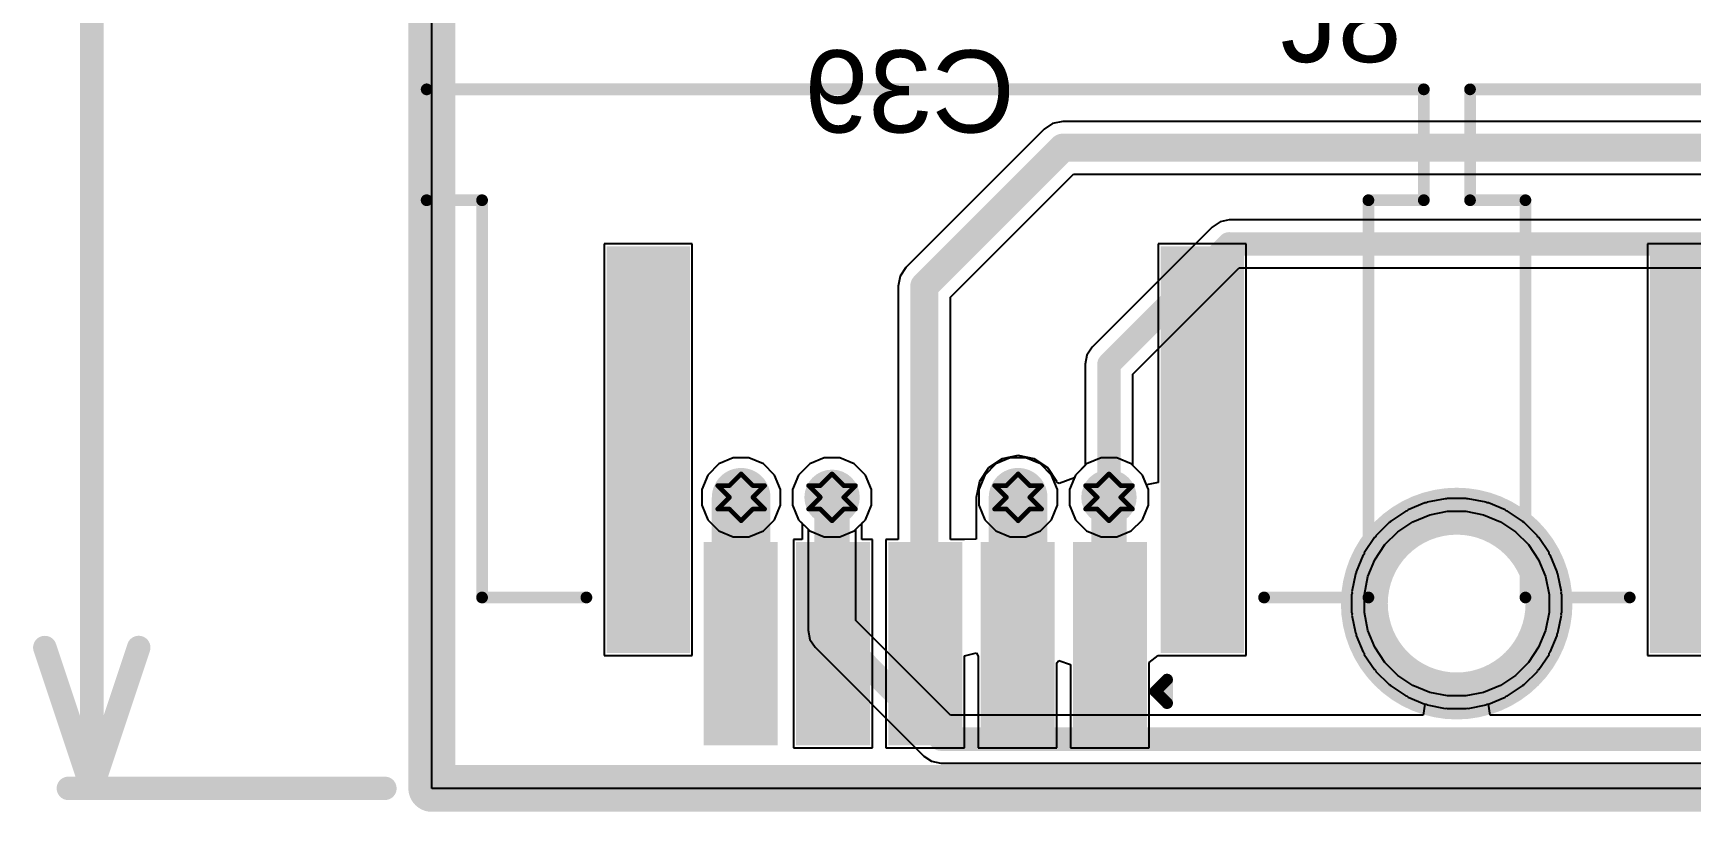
# Model space of a CAD drawing. Header units: inches. Extents: x -4 to 389, y 0 to 108.
# Drawn here: x -4.32 to 13.64, y -0.25 to 8.17 of the extents above; entities that cross this region are included whole.
import ezdxf

# ---------------------------------------------------------------- set-up
doc = ezdxf.new("R2010")
doc.units = ezdxf.units.IN
for name, color, linetype in [('Board Outline', 76, 'Continuous'), ('Bottom Layer', 5, 'Continuous'), ('Bottom Overlay', 54, 'Continuous'), ('Dimension', 6, 'Continuous'), ('Drill Drawing', 1, 'Continuous'), ('Multi-Layer', 9, 'Continuous'), ('Signal_1', 16, 'Continuous'), ('Signal_2', 76, 'Continuous'), ('Top Layer', 1, 'Continuous'), ('Top Overlay', 2, 'Continuous'), ('Top Paste', 8, 'Continuous'), ('Top Solder', 216, 'Continuous'), ('Via Holes', 16, 'Continuous')]:
    doc.layers.add(name, color=color, linetype=linetype)
doc.styles.add('Arial', font='', dxfattribs={"height": 0.2})
doc.styles.get('Arial').set_extended_font_data('Arial')

msp = doc.modelspace()

# ---------------------------------------------------------------- hatches: boundary and pattern name
at = {"layer": 'Bottom Layer'}
h = msp.add_hatch(color=5, dxfattribs=at)
edge = h.paths.add_edge_path()
edge.add_arc((3.35, 3.15), 0.3, 0, 360)
h = msp.add_hatch(color=5, dxfattribs=at)
edge = h.paths.add_edge_path()
edge.add_arc((4.335, 3.15), 0.3, 0, 360)
h = msp.add_hatch(color=5, dxfattribs=at)
edge = h.paths.add_edge_path()
edge.add_arc((6.35, 3.15), 0.3, 0, 360)
h = msp.add_hatch(color=5, dxfattribs=at)
edge = h.paths.add_edge_path()
edge.add_arc((7.334, 3.15), 0.3, 0, 360)
at = {"layer": 'Signal_1'}
h = msp.add_hatch(color=16, dxfattribs=at)
edge = h.paths.add_edge_path()
edge.add_arc((3.35, 3.15), 0.3, 0, 360)
h = msp.add_hatch(color=16, dxfattribs=at)
edge = h.paths.add_edge_path()
edge.add_arc((4.335, 3.15), 0.3, 0, 360)
h = msp.add_hatch(color=16, dxfattribs=at)
edge = h.paths.add_edge_path()
edge.add_arc((6.35, 3.15), 0.3, 0, 360)
h = msp.add_hatch(color=16, dxfattribs=at)
edge = h.paths.add_edge_path()
edge.add_arc((7.334, 3.15), 0.3, 0, 360)
at = {"layer": 'Signal_2'}
h = msp.add_hatch(color=76, dxfattribs=at)
edge = h.paths.add_edge_path()
edge.add_arc((3.35, 3.15), 0.3, 0, 360)
h = msp.add_hatch(color=76, dxfattribs=at)
edge = h.paths.add_edge_path()
edge.add_arc((4.335, 3.15), 0.3, 0, 360)
h = msp.add_hatch(color=76, dxfattribs=at)
edge = h.paths.add_edge_path()
edge.add_arc((6.35, 3.15), 0.3, 0, 360)
h = msp.add_hatch(color=76, dxfattribs=at)
edge = h.paths.add_edge_path()
edge.add_arc((7.334, 3.15), 0.3, 0, 360)
at = {"layer": 'Top Layer'}
for points in [[(2.694, 1.566), (1.994, 1.566), (1.994, 5.766), (2.694, 5.766)], [(8.694, 1.566), (7.994, 1.566), (7.994, 5.766), (8.694, 5.766)], [(13.995, 1.566), (13.295, 1.566), (13.295, 5.766), (13.995, 5.766)], [(3.644, 0.566), (3.044, 0.566), (3.044, 2.566), (3.644, 2.566)], [(4.644, 0.566), (4.044, 0.566), (4.044, 2.566), (4.644, 2.566)], [(5.644, 0.566), (5.044, 0.566), (5.044, 2.566), (5.644, 2.566)], [(6.644, 0.566), (6.044, 0.566), (6.044, 2.566), (6.644, 2.566)], [(7.644, 0.566), (7.044, 0.566), (7.044, 2.566), (7.644, 2.566)]]:
    msp.add_hatch(color=1, dxfattribs=at).paths.add_polyline_path(points)
h = msp.add_hatch(color=1, dxfattribs=at)
edge = h.paths.add_edge_path()
edge.add_arc((3.35, 3.15), 0.3, 0, 360)
h = msp.add_hatch(color=1, dxfattribs=at)
edge = h.paths.add_edge_path()
edge.add_arc((4.335, 3.15), 0.3, 0, 360)
h = msp.add_hatch(color=1, dxfattribs=at)
edge = h.paths.add_edge_path()
edge.add_arc((6.35, 3.15), 0.3, 0, 360)
h = msp.add_hatch(color=1, dxfattribs=at)
edge = h.paths.add_edge_path()
edge.add_arc((7.334, 3.15), 0.3, 0, 360)
at = {"layer": 'Top Paste'}
for points in [[(2.694, 1.566), (1.994, 1.566), (1.994, 5.766), (2.694, 5.766)], [(8.694, 1.566), (7.994, 1.566), (7.994, 5.766), (8.694, 5.766)], [(13.995, 1.566), (13.295, 1.566), (13.295, 5.766), (13.995, 5.766)], [(3.644, 0.566), (3.044, 0.566), (3.044, 2.566), (3.644, 2.566)], [(4.644, 0.566), (4.044, 0.566), (4.044, 2.566), (4.644, 2.566)], [(5.644, 0.566), (5.044, 0.566), (5.044, 2.566), (5.644, 2.566)], [(6.644, 0.566), (6.044, 0.566), (6.044, 2.566), (6.644, 2.566)], [(7.644, 0.566), (7.044, 0.566), (7.044, 2.566), (7.644, 2.566)]]:
    msp.add_hatch(color=8, dxfattribs=at).paths.add_polyline_path(points)
at = {"layer": 'Top Solder'}
for points in [[(2.796, 1.465), (1.893, 1.465), (1.893, 5.868), (2.796, 5.868)], [(8.796, 1.465), (7.893, 1.465), (7.893, 5.868), (8.796, 5.868)], [(14.096, 1.465), (13.193, 1.465), (13.193, 5.868), (14.096, 5.868)], [(3.746, 0.465), (2.943, 0.465), (2.943, 2.668), (3.746, 2.668)], [(4.746, 0.465), (3.943, 0.465), (3.943, 2.668), (4.746, 2.668)], [(5.746, 0.465), (4.943, 0.465), (4.943, 2.668), (5.746, 2.668)], [(6.746, 0.465), (5.943, 0.465), (5.943, 2.668), (6.746, 2.668)], [(7.746, 0.465), (6.943, 0.465), (6.943, 2.668), (7.746, 2.668)]]:
    msp.add_hatch(color=216, dxfattribs=at).paths.add_polyline_path(points)
at = {"layer": 'Via Holes'}
h = msp.add_hatch(color=7, dxfattribs=at)
edge = h.paths.add_edge_path()
edge.add_arc((3.35, 3.15), 0.15, 0, 360)
h = msp.add_hatch(color=7, dxfattribs=at)
edge = h.paths.add_edge_path()
edge.add_arc((4.335, 3.15), 0.15, 0, 360)
h = msp.add_hatch(color=7, dxfattribs=at)
edge = h.paths.add_edge_path()
edge.add_arc((6.35, 3.15), 0.15, 0, 360)
h = msp.add_hatch(color=7, dxfattribs=at)
edge = h.paths.add_edge_path()
edge.add_arc((7.334, 3.15), 0.15, 0, 360)

# ---------------------------------------------------------------- linework, layer by layer
at = {"layer": 'Board Outline', "const_width": 0.508}
for points in [[(0, 49.936), (0, 0)], [(0, 0), (45.009, 0)]]:
    msp.add_lwpolyline(points, dxfattribs=at)
at = {"layer": 'Board Outline'}
for points, const_width in [([(12.1, 2, 1), (10.1, 2, 1)], 0.508), ([(9.973, 2, 1), (10.227, 2, 1)], 0.254), ([(11.973, 2, 1), (12.227, 2, 1)], 0.254), ([(-0.127, 0, 1), (0.127, 0, 1)], 0.254), ([(-0.127, 0, 1), (0.127, 0, 1)], 0.254)]:
    msp.add_lwpolyline(points, format="xyb", close=True, dxfattribs=dict(at, const_width=const_width))
at = {"layer": 'Bottom Layer'}
for p, q in [((0, 0), (0, 49.853)), ((4.093, 3.512), (3.973, 3.391)), ((4.25, 3.577), (4.093, 3.512)), ((4.419, 3.577), (4.25, 3.577)), ((4.576, 3.512), (4.419, 3.577)), ((4.697, 3.391), (4.576, 3.512)), ((6.108, 3.512), (5.988, 3.391)), ((6.265, 3.577), (6.108, 3.512)), ((6.435, 3.577), (6.265, 3.577)), ((6.592, 3.512), (6.435, 3.577)), ((6.712, 3.391), (6.592, 3.512)), ((7.092, 3.512), (6.972, 3.391)), ((7.249, 3.577), (7.092, 3.512)), ((7.419, 3.577), (7.249, 3.577)), ((7.576, 3.512), (7.419, 3.577)), ((7.696, 3.391), (7.576, 3.512)), ((3.973, 3.391), (3.908, 3.235)), ((3.908, 3.235), (3.908, 3.065)), ((4.762, 3.235), (4.697, 3.391)), ((4.762, 3.065), (4.762, 3.235)), ((5.988, 3.391), (5.923, 3.235)), ((5.923, 3.235), (5.923, 3.065)), ((6.777, 3.235), (6.712, 3.391)), ((6.777, 3.065), (6.777, 3.235)), ((6.972, 3.391), (6.907, 3.235)), ((6.907, 3.235), (6.907, 3.065)), ((7.761, 3.235), (7.696, 3.391)), ((7.761, 3.065), (7.761, 3.235)), ((3.908, 3.065), (3.973, 2.908)), ((4.697, 2.908), (4.762, 3.065)), ((5.923, 3.065), (5.988, 2.908)), ((6.712, 2.908), (6.777, 3.065)), ((6.907, 3.065), (6.972, 2.908)), ((7.696, 2.908), (7.761, 3.065)), ((10.756, 3.089), (10.574, 3.013)), ((10.77, 3.089), (10.756, 3.089)), ((10.781, 3.097), (10.77, 3.089)), ((10.975, 3.135), (10.781, 3.097)), ((10.988, 3.132), (10.975, 3.135)), ((11.001, 3.138), (10.988, 3.132)), ((11.198, 3.138), (11.001, 3.138)), ((11.211, 3.132), (11.198, 3.138)), ((11.225, 3.135), (11.211, 3.132)), ((11.418, 3.097), (11.225, 3.135)), ((11.43, 3.089), (11.418, 3.097)), ((11.444, 3.089), (11.43, 3.089)), ((11.626, 3.013), (11.444, 3.089)), ((3.973, 2.908), (4.093, 2.788)), ((4.576, 2.788), (4.697, 2.908)), ((5.988, 2.908), (6.108, 2.788)), ((6.592, 2.788), (6.712, 2.908)), ((6.972, 2.908), (7.092, 2.788)), ((7.576, 2.788), (7.696, 2.908)), ((10.365, 2.874), (10.226, 2.735)), ((10.378, 2.88), (10.365, 2.874)), ((10.386, 2.891), (10.378, 2.88)), ((10.55, 3.001), (10.386, 2.891)), ((10.564, 3.003), (10.55, 3.001)), ((10.574, 3.013), (10.564, 3.003)), ((11.636, 3.003), (11.626, 3.013)), ((11.65, 3.001), (11.636, 3.003)), ((11.814, 2.891), (11.65, 3.001)), ((11.821, 2.88), (11.814, 2.891)), ((11.834, 2.874), (11.821, 2.88)), ((11.974, 2.735), (11.834, 2.874)), ((4.093, 2.788), (4.25, 2.723)), ((4.25, 2.723), (4.419, 2.723)), ((4.419, 2.723), (4.576, 2.788)), ((6.108, 2.788), (6.265, 2.723)), ((6.265, 2.723), (6.435, 2.723)), ((6.435, 2.723), (6.592, 2.788)), ((7.092, 2.788), (7.249, 2.723)), ((7.249, 2.723), (7.419, 2.723)), ((7.419, 2.723), (7.576, 2.788)), ((10.209, 2.714), (10.099, 2.55)), ((10.22, 2.722), (10.209, 2.714)), ((10.226, 2.735), (10.22, 2.722)), ((11.979, 2.722), (11.974, 2.735)), ((11.991, 2.714), (11.979, 2.722)), ((12.1, 2.55), (11.991, 2.714)), ((10.087, 2.527), (10.011, 2.345)), ((10.097, 2.536), (10.087, 2.527)), ((10.099, 2.55), (10.097, 2.536)), ((12.103, 2.536), (12.1, 2.55)), ((12.113, 2.527), (12.103, 2.536)), ((12.188, 2.345), (12.113, 2.527)), ((10.011, 2.345), (10.011, 2.33)), ((12.188, 2.33), (12.188, 2.345)), ((10.003, 2.319), (9.965, 2.126)), ((10.011, 2.33), (10.003, 2.319)), ((12.196, 2.319), (12.188, 2.33)), ((12.235, 2.126), (12.196, 2.319)), ((9.968, 2.112), (9.962, 2.099)), ((9.962, 2.099), (9.962, 1.902)), ((9.965, 2.126), (9.968, 2.112)), ((12.232, 2.112), (12.235, 2.126)), ((12.237, 2.099), (12.232, 2.112)), ((12.237, 1.902), (12.237, 2.099)), ((9.962, 1.902), (9.968, 1.889)), ((9.968, 1.889), (9.965, 1.875)), ((9.965, 1.875), (10.003, 1.682)), ((12.196, 1.682), (12.235, 1.875)), ((12.232, 1.889), (12.237, 1.902)), ((12.235, 1.875), (12.232, 1.889)), ((10.003, 1.682), (10.011, 1.67)), ((10.011, 1.67), (10.011, 1.656)), ((10.011, 1.656), (10.087, 1.474)), ((12.113, 1.474), (12.188, 1.656)), ((12.188, 1.67), (12.196, 1.682)), ((12.188, 1.656), (12.188, 1.67)), ((10.087, 1.474), (10.097, 1.464)), ((10.097, 1.464), (10.099, 1.45)), ((10.099, 1.45), (10.209, 1.286)), ((11.991, 1.286), (12.1, 1.45)), ((12.1, 1.45), (12.103, 1.464)), ((12.103, 1.464), (12.113, 1.474)), ((10.209, 1.286), (10.22, 1.279)), ((10.22, 1.279), (10.226, 1.266)), ((10.226, 1.266), (10.365, 1.126)), ((11.834, 1.126), (11.974, 1.266)), ((11.974, 1.266), (11.979, 1.279)), ((11.979, 1.279), (11.991, 1.286)), ((10.365, 1.126), (10.378, 1.121)), ((10.378, 1.121), (10.386, 1.109)), ((10.386, 1.109), (10.55, 1)), ((11.65, 1), (11.814, 1.109)), ((11.814, 1.109), (11.821, 1.121)), ((11.821, 1.121), (11.834, 1.126)), ((10.55, 1), (10.564, 0.997)), ((10.564, 0.997), (10.574, 0.987)), ((10.574, 0.987), (10.756, 0.912)), ((10.756, 0.912), (10.77, 0.912)), ((10.77, 0.912), (10.781, 0.904)), ((10.781, 0.904), (10.975, 0.865)), ((11.225, 0.865), (11.418, 0.904)), ((11.418, 0.904), (11.43, 0.912)), ((11.43, 0.912), (11.444, 0.912)), ((11.444, 0.912), (11.626, 0.987)), ((11.626, 0.987), (11.636, 0.997)), ((11.636, 0.997), (11.65, 1)), ((10.975, 0.865), (10.988, 0.868)), ((10.988, 0.868), (11.001, 0.863)), ((11.001, 0.863), (11.198, 0.863)), ((11.198, 0.863), (11.211, 0.868)), ((11.211, 0.868), (11.225, 0.865)), ((45.009, 0), (0, 0))]:
    msp.add_line(p, q, dxfattribs=at)
at = {"layer": 'Dimension', "const_width": 0.254}
for points in [[(0, 0.508), (0, 53.289)], [(-3.683, 0), (-3.683, 17.3)], [(-4.191, 1.524), (-3.683, 0)], [(-3.683, 0), (-3.175, 1.524)], [(-3.937, 0), (-0.508, 0)]]:
    msp.add_lwpolyline(points, dxfattribs=at)
at = {"layer": 'Dimension', "const_width": 0.127}
for points in [[(-4.255, 1.524, 1), (-4.128, 1.524, 1)], [(-3.239, 1.524, 1), (-3.111, 1.524, 1)], [(-0.064, 0.508, 1), (0.064, 0.508, 1)], [(-4, 0, 1), (-3.873, 0, 1)], [(-3.747, 0, 1), (-3.619, 0, 1)], [(-3.747, 0, 1), (-3.619, 0, 1)], [(-3.747, 0, 1), (-3.619, 0, 1)], [(-0.571, 0, 1), (-0.445, 0, 1)]]:
    msp.add_lwpolyline(points, format="xyb", close=True, dxfattribs=at)
at = {"layer": 'Drill Drawing', "const_width": 0.0508}
for points in [[(3.223, 3.277), (3.35, 3.404)], [(3.35, 3.404), (3.477, 3.277)], [(4.208, 3.277), (4.335, 3.404)], [(4.335, 3.404), (4.462, 3.277)], [(6.223, 3.277), (6.35, 3.404)], [(6.35, 3.404), (6.477, 3.277)], [(7.207, 3.277), (7.334, 3.404)], [(7.334, 3.404), (7.461, 3.277)], [(3.096, 3.277), (3.223, 3.15)], [(3.096, 3.277), (3.223, 3.277)], [(3.477, 3.277), (3.604, 3.277)], [(3.477, 3.15), (3.604, 3.277)], [(4.081, 3.277), (4.208, 3.15)], [(4.081, 3.277), (4.208, 3.277)], [(4.462, 3.277), (4.589, 3.277)], [(4.462, 3.15), (4.589, 3.277)], [(6.096, 3.277), (6.223, 3.15)], [(6.096, 3.277), (6.223, 3.277)], [(6.477, 3.277), (6.604, 3.277)], [(6.477, 3.15), (6.604, 3.277)], [(7.08, 3.277), (7.207, 3.15)], [(7.08, 3.277), (7.207, 3.277)], [(7.461, 3.277), (7.588, 3.277)], [(7.461, 3.15), (7.588, 3.277)], [(3.096, 3.023), (3.223, 3.15)], [(3.477, 3.15), (3.604, 3.023)], [(4.081, 3.023), (4.208, 3.15)], [(4.462, 3.15), (4.589, 3.023)], [(6.096, 3.023), (6.223, 3.15)], [(6.477, 3.15), (6.604, 3.023)], [(7.08, 3.023), (7.207, 3.15)], [(7.461, 3.15), (7.588, 3.023)], [(3.096, 3.023), (3.223, 3.023)], [(3.223, 3.023), (3.35, 2.896)], [(3.35, 2.896), (3.477, 3.023)], [(3.477, 3.023), (3.604, 3.023)], [(4.081, 3.023), (4.208, 3.023)], [(4.208, 3.023), (4.335, 2.896)], [(4.335, 2.896), (4.462, 3.023)], [(4.462, 3.023), (4.589, 3.023)], [(6.096, 3.023), (6.223, 3.023)], [(6.223, 3.023), (6.35, 2.896)], [(6.35, 2.896), (6.477, 3.023)], [(6.477, 3.023), (6.604, 3.023)], [(7.08, 3.023), (7.207, 3.023)], [(7.207, 3.023), (7.334, 2.896)], [(7.334, 2.896), (7.461, 3.023)], [(7.461, 3.023), (7.588, 3.023)]]:
    msp.add_lwpolyline(points, dxfattribs=at)
at = {"layer": 'Drill Drawing', "const_width": 0.0254}
for points in [[(3.338, 3.404, 1), (3.363, 3.404, 1)], [(3.338, 3.404, 1), (3.363, 3.404, 1)], [(4.322, 3.404, 1), (4.347, 3.404, 1)], [(4.322, 3.404, 1), (4.347, 3.404, 1)], [(6.337, 3.404, 1), (6.363, 3.404, 1)], [(6.337, 3.404, 1), (6.363, 3.404, 1)], [(7.322, 3.404, 1), (7.347, 3.404, 1)], [(7.322, 3.404, 1), (7.347, 3.404, 1)], [(3.084, 3.277, 1), (3.109, 3.277, 1)], [(3.084, 3.277, 1), (3.109, 3.277, 1)], [(3.211, 3.277, 1), (3.236, 3.277, 1)], [(3.211, 3.277, 1), (3.236, 3.277, 1)], [(3.465, 3.277, 1), (3.49, 3.277, 1)], [(3.465, 3.277, 1), (3.49, 3.277, 1)], [(3.592, 3.277, 1), (3.617, 3.277, 1)], [(3.592, 3.277, 1), (3.617, 3.277, 1)], [(4.068, 3.277, 1), (4.093, 3.277, 1)], [(4.068, 3.277, 1), (4.093, 3.277, 1)], [(4.195, 3.277, 1), (4.22, 3.277, 1)], [(4.195, 3.277, 1), (4.22, 3.277, 1)], [(4.449, 3.277, 1), (4.474, 3.277, 1)], [(4.449, 3.277, 1), (4.474, 3.277, 1)], [(4.576, 3.277, 1), (4.601, 3.277, 1)], [(4.576, 3.277, 1), (4.601, 3.277, 1)], [(6.083, 3.277, 1), (6.109, 3.277, 1)], [(6.083, 3.277, 1), (6.109, 3.277, 1)], [(6.21, 3.277, 1), (6.236, 3.277, 1)], [(6.21, 3.277, 1), (6.236, 3.277, 1)], [(6.464, 3.277, 1), (6.49, 3.277, 1)], [(6.464, 3.277, 1), (6.49, 3.277, 1)], [(6.591, 3.277, 1), (6.617, 3.277, 1)], [(6.591, 3.277, 1), (6.617, 3.277, 1)], [(7.068, 3.277, 1), (7.093, 3.277, 1)], [(7.068, 3.277, 1), (7.093, 3.277, 1)], [(7.195, 3.277, 1), (7.22, 3.277, 1)], [(7.195, 3.277, 1), (7.22, 3.277, 1)], [(7.449, 3.277, 1), (7.474, 3.277, 1)], [(7.449, 3.277, 1), (7.474, 3.277, 1)], [(7.576, 3.277, 1), (7.601, 3.277, 1)], [(7.576, 3.277, 1), (7.601, 3.277, 1)], [(3.211, 3.15, 1), (3.236, 3.15, 1)], [(3.211, 3.15, 1), (3.236, 3.15, 1)], [(3.465, 3.15, 1), (3.49, 3.15, 1)], [(3.465, 3.15, 1), (3.49, 3.15, 1)], [(4.195, 3.15, 1), (4.22, 3.15, 1)], [(4.195, 3.15, 1), (4.22, 3.15, 1)], [(4.449, 3.15, 1), (4.474, 3.15, 1)], [(4.449, 3.15, 1), (4.474, 3.15, 1)], [(6.21, 3.15, 1), (6.236, 3.15, 1)], [(6.21, 3.15, 1), (6.236, 3.15, 1)], [(6.464, 3.15, 1), (6.49, 3.15, 1)], [(6.464, 3.15, 1), (6.49, 3.15, 1)], [(7.195, 3.15, 1), (7.22, 3.15, 1)], [(7.195, 3.15, 1), (7.22, 3.15, 1)], [(7.449, 3.15, 1), (7.474, 3.15, 1)], [(7.449, 3.15, 1), (7.474, 3.15, 1)], [(3.084, 3.023, 1), (3.109, 3.023, 1)], [(3.084, 3.023, 1), (3.109, 3.023, 1)], [(3.211, 3.023, 1), (3.236, 3.023, 1)], [(3.211, 3.023, 1), (3.236, 3.023, 1)], [(3.338, 2.896, 1), (3.363, 2.896, 1)], [(3.338, 2.896, 1), (3.363, 2.896, 1)], [(3.465, 3.023, 1), (3.49, 3.023, 1)], [(3.465, 3.023, 1), (3.49, 3.023, 1)], [(3.592, 3.023, 1), (3.617, 3.023, 1)], [(3.592, 3.023, 1), (3.617, 3.023, 1)], [(4.068, 3.023, 1), (4.093, 3.023, 1)], [(4.068, 3.023, 1), (4.093, 3.023, 1)], [(4.195, 3.023, 1), (4.22, 3.023, 1)], [(4.195, 3.023, 1), (4.22, 3.023, 1)], [(4.322, 2.896, 1), (4.347, 2.896, 1)], [(4.322, 2.896, 1), (4.347, 2.896, 1)], [(4.449, 3.023, 1), (4.474, 3.023, 1)], [(4.449, 3.023, 1), (4.474, 3.023, 1)], [(4.576, 3.023, 1), (4.601, 3.023, 1)], [(4.576, 3.023, 1), (4.601, 3.023, 1)], [(6.083, 3.023, 1), (6.109, 3.023, 1)], [(6.083, 3.023, 1), (6.109, 3.023, 1)], [(6.21, 3.023, 1), (6.236, 3.023, 1)], [(6.21, 3.023, 1), (6.236, 3.023, 1)], [(6.337, 2.896, 1), (6.363, 2.896, 1)], [(6.337, 2.896, 1), (6.363, 2.896, 1)], [(6.464, 3.023, 1), (6.49, 3.023, 1)], [(6.464, 3.023, 1), (6.49, 3.023, 1)], [(6.591, 3.023, 1), (6.617, 3.023, 1)], [(6.591, 3.023, 1), (6.617, 3.023, 1)], [(7.068, 3.023, 1), (7.093, 3.023, 1)], [(7.068, 3.023, 1), (7.093, 3.023, 1)], [(7.195, 3.023, 1), (7.22, 3.023, 1)], [(7.195, 3.023, 1), (7.22, 3.023, 1)], [(7.322, 2.896, 1), (7.347, 2.896, 1)], [(7.322, 2.896, 1), (7.347, 2.896, 1)], [(7.449, 3.023, 1), (7.474, 3.023, 1)], [(7.449, 3.023, 1), (7.474, 3.023, 1)], [(7.576, 3.023, 1), (7.601, 3.023, 1)], [(7.576, 3.023, 1), (7.601, 3.023, 1)]]:
    msp.add_lwpolyline(points, format="xyb", close=True, dxfattribs=at)
at = {"layer": 'Multi-Layer'}
for p, q in [((10.462, 2.777), (10.626, 2.886)), ((10.626, 2.886), (10.808, 2.962)), ((10.808, 2.962), (11.001, 3)), ((11.001, 3), (11.1, 3)), ((11.1, 3), (11.198, 3)), ((11.198, 3), (11.392, 2.962)), ((11.392, 2.962), (11.573, 2.886)), ((11.573, 2.886), (11.737, 2.777)), ((10.323, 2.638), (10.462, 2.777)), ((11.737, 2.777), (11.877, 2.638)), ((10.214, 2.474), (10.323, 2.638)), ((11.877, 2.638), (11.986, 2.474)), ((10.138, 2.292), (10.214, 2.474)), ((11.986, 2.474), (12.061, 2.292)), ((10.1, 2.099), (10.138, 2.292)), ((12.061, 2.292), (12.1, 2.099)), ((10.1, 2), (10.1, 2.099)), ((10.1, 1.902), (10.1, 2)), ((12.1, 2.099), (12.1, 2)), ((12.1, 2), (12.1, 1.902)), ((10.138, 1.709), (10.1, 1.902)), ((12.1, 1.902), (12.061, 1.709)), ((10.214, 1.527), (10.138, 1.709)), ((12.061, 1.709), (11.986, 1.527)), ((10.323, 1.363), (10.214, 1.527)), ((11.986, 1.527), (11.877, 1.363)), ((10.462, 1.223), (10.323, 1.363)), ((11.877, 1.363), (11.737, 1.223)), ((10.626, 1.114), (10.462, 1.223)), ((10.808, 1.039), (10.626, 1.114)), ((11.573, 1.114), (11.392, 1.039)), ((11.737, 1.223), (11.573, 1.114)), ((11.001, 1), (10.808, 1.039)), ((11.1, 1), (11.001, 1)), ((11.1, 1), (11.1, 1)), ((11.198, 1), (11.1, 1)), ((11.392, 1.039), (11.198, 1))]:
    msp.add_line(p, q, dxfattribs=at)
at = {"layer": 'Signal_1'}
for p, q in [((0, 0), (0, 49.853)), ((3.108, 3.512), (2.988, 3.391)), ((3.265, 3.577), (3.108, 3.512)), ((3.435, 3.577), (3.265, 3.577)), ((3.592, 3.512), (3.435, 3.577)), ((3.712, 3.391), (3.592, 3.512)), ((4.093, 3.512), (3.973, 3.391)), ((4.25, 3.577), (4.093, 3.512)), ((4.419, 3.577), (4.25, 3.577)), ((4.576, 3.512), (4.419, 3.577)), ((4.697, 3.391), (4.576, 3.512)), ((7.092, 3.512), (6.972, 3.391)), ((7.249, 3.577), (7.092, 3.512)), ((7.419, 3.577), (7.249, 3.577)), ((7.576, 3.512), (7.419, 3.577)), ((7.696, 3.391), (7.576, 3.512)), ((2.988, 3.391), (2.923, 3.235)), ((2.923, 3.235), (2.923, 3.065)), ((3.777, 3.235), (3.712, 3.391)), ((3.777, 3.065), (3.777, 3.235)), ((3.973, 3.391), (3.908, 3.235)), ((3.908, 3.235), (3.908, 3.065)), ((4.762, 3.235), (4.697, 3.391)), ((4.762, 3.065), (4.762, 3.235)), ((6.972, 3.391), (6.907, 3.235)), ((6.907, 3.235), (6.907, 3.065)), ((7.761, 3.235), (7.696, 3.391)), ((7.761, 3.065), (7.761, 3.235)), ((2.923, 3.065), (2.988, 2.908)), ((3.712, 2.908), (3.777, 3.065)), ((3.908, 3.065), (3.973, 2.908)), ((4.697, 2.908), (4.762, 3.065)), ((6.907, 3.065), (6.972, 2.908)), ((7.696, 2.908), (7.761, 3.065)), ((10.756, 3.089), (10.574, 3.013)), ((10.77, 3.089), (10.756, 3.089)), ((10.781, 3.097), (10.77, 3.089)), ((10.975, 3.135), (10.781, 3.097)), ((10.988, 3.132), (10.975, 3.135)), ((11.001, 3.138), (10.988, 3.132)), ((11.198, 3.138), (11.001, 3.138)), ((11.211, 3.132), (11.198, 3.138)), ((11.225, 3.135), (11.211, 3.132)), ((11.418, 3.097), (11.225, 3.135)), ((11.43, 3.089), (11.418, 3.097)), ((11.444, 3.089), (11.43, 3.089)), ((11.626, 3.013), (11.444, 3.089)), ((2.988, 2.908), (3.108, 2.788)), ((3.592, 2.788), (3.712, 2.908)), ((3.973, 2.908), (4.076, 2.805)), ((4.594, 2.805), (4.697, 2.908)), ((6.972, 2.908), (7.092, 2.788)), ((7.576, 2.788), (7.696, 2.908)), ((10.365, 2.874), (10.226, 2.735)), ((10.378, 2.88), (10.365, 2.874)), ((10.386, 2.891), (10.378, 2.88)), ((10.55, 3.001), (10.386, 2.891)), ((10.564, 3.003), (10.55, 3.001)), ((10.574, 3.013), (10.564, 3.003)), ((11.636, 3.003), (11.626, 3.013)), ((11.65, 3.001), (11.636, 3.003)), ((11.814, 2.891), (11.65, 3.001)), ((11.821, 2.88), (11.814, 2.891)), ((11.834, 2.874), (11.821, 2.88)), ((11.974, 2.735), (11.834, 2.874)), ((3.108, 2.788), (3.265, 2.723)), ((3.265, 2.723), (3.435, 2.723)), ((3.435, 2.723), (3.592, 2.788)), ((4.076, 2.805), (4.076, 1.711)), ((4.594, 1.818), (4.594, 2.805)), ((7.092, 2.788), (7.249, 2.723)), ((7.249, 2.723), (7.419, 2.723)), ((7.419, 2.723), (7.576, 2.788)), ((10.209, 2.714), (10.099, 2.55)), ((10.22, 2.722), (10.209, 2.714)), ((10.226, 2.735), (10.22, 2.722)), ((11.979, 2.722), (11.974, 2.735)), ((11.991, 2.714), (11.979, 2.722)), ((12.1, 2.55), (11.991, 2.714)), ((10.087, 2.527), (10.011, 2.345)), ((10.097, 2.536), (10.087, 2.527)), ((10.099, 2.55), (10.097, 2.536)), ((12.103, 2.536), (12.1, 2.55)), ((12.113, 2.527), (12.103, 2.536)), ((12.188, 2.345), (12.113, 2.527)), ((10.011, 2.345), (10.011, 2.33)), ((12.188, 2.33), (12.188, 2.345)), ((10.003, 2.319), (9.965, 2.126)), ((10.011, 2.33), (10.003, 2.319)), ((12.196, 2.319), (12.188, 2.33)), ((12.235, 2.126), (12.196, 2.319)), ((9.968, 2.112), (9.962, 2.099)), ((9.962, 2.099), (9.962, 1.902)), ((9.965, 2.126), (9.968, 2.112)), ((12.232, 2.112), (12.235, 2.126)), ((12.237, 2.099), (12.232, 2.112)), ((12.237, 1.902), (12.237, 2.099)), ((5.619, 0.792), (4.594, 1.818)), ((9.962, 1.902), (9.968, 1.889)), ((9.968, 1.889), (9.965, 1.875)), ((9.965, 1.875), (10.003, 1.682)), ((12.196, 1.682), (12.235, 1.875)), ((12.232, 1.889), (12.237, 1.902)), ((12.235, 1.875), (12.232, 1.889)), ((4.076, 1.711), (4.095, 1.612)), ((10.003, 1.682), (10.011, 1.67)), ((10.011, 1.67), (10.011, 1.656)), ((10.011, 1.656), (10.087, 1.474)), ((12.113, 1.474), (12.188, 1.656)), ((12.188, 1.67), (12.196, 1.682)), ((12.188, 1.656), (12.188, 1.67)), ((4.095, 1.612), (4.151, 1.528)), ((4.151, 1.528), (5.329, 0.35)), ((10.087, 1.474), (10.097, 1.464)), ((10.097, 1.464), (10.099, 1.45)), ((10.099, 1.45), (10.209, 1.286)), ((11.991, 1.286), (12.1, 1.45)), ((12.1, 1.45), (12.103, 1.464)), ((12.103, 1.464), (12.113, 1.474)), ((10.209, 1.286), (10.22, 1.279)), ((10.22, 1.279), (10.226, 1.266)), ((10.226, 1.266), (10.365, 1.126)), ((11.834, 1.126), (11.974, 1.266)), ((11.974, 1.266), (11.979, 1.279)), ((11.979, 1.279), (11.991, 1.286)), ((10.365, 1.126), (10.378, 1.121)), ((10.378, 1.121), (10.386, 1.109)), ((10.386, 1.109), (10.55, 1)), ((11.65, 1), (11.814, 1.109)), ((11.814, 1.109), (11.821, 1.121)), ((11.821, 1.121), (11.834, 1.126)), ((10.55, 1), (10.564, 0.997)), ((10.564, 0.997), (10.574, 0.987)), ((10.574, 0.987), (10.756, 0.912)), ((10.756, 0.912), (10.737, 0.792)), ((11.444, 0.912), (11.626, 0.987)), ((11.463, 0.792), (11.444, 0.912)), ((11.626, 0.987), (11.636, 0.997)), ((11.636, 0.997), (11.65, 1)), ((10.737, 0.792), (5.619, 0.792)), ((21.983, 0.792), (11.463, 0.792)), ((5.329, 0.35), (5.413, 0.294)), ((5.413, 0.294), (5.512, 0.274)), ((5.512, 0.274), (28.695, 0.274)), ((45.009, 0), (0, 0))]:
    msp.add_line(p, q, dxfattribs=at)
at = {"layer": 'Signal_1', "const_width": 0.254}
for points in [[(4.335, 1.711), (4.335, 3.15)], [(4.335, 1.711), (5.512, 0.533)], [(5.512, 0.533), (28.695, 0.533)]]:
    msp.add_lwpolyline(points, dxfattribs=at)
at = {"layer": 'Signal_1', "const_width": 0.127}
for points in [[(4.271, 3.15, 1), (4.398, 3.15, 1)], [(4.271, 1.711, 1), (4.398, 1.711, 1)], [(4.271, 1.711, 1), (4.398, 1.711, 1)], [(5.448, 0.533, 1), (5.575, 0.533, 1)], [(5.448, 0.533, 1), (5.575, 0.533, 1)]]:
    msp.add_lwpolyline(points, format="xyb", close=True, dxfattribs=at)
at = {"layer": 'Signal_2'}
for p, q in [((0, 0), (0, 49.853)), ((8.537, 6.132), (8.453, 6.076)), ((8.636, 6.152), (8.537, 6.132)), ((21.381, 6.152), (8.636, 6.152)), ((8.453, 6.076), (7.151, 4.774)), ((7.593, 4.484), (8.743, 5.634)), ((8.743, 5.634), (21.488, 5.634)), ((7.095, 4.69), (7.075, 4.591)), ((7.151, 4.774), (7.095, 4.69)), ((7.075, 4.591), (7.075, 3.494)), ((7.593, 3.494), (7.593, 4.484)), ((3.108, 3.512), (2.988, 3.391)), ((3.265, 3.577), (3.108, 3.512)), ((3.435, 3.577), (3.265, 3.577)), ((3.592, 3.512), (3.435, 3.577)), ((3.712, 3.391), (3.592, 3.512)), ((4.093, 3.512), (3.973, 3.391)), ((4.25, 3.577), (4.093, 3.512)), ((4.419, 3.577), (4.25, 3.577)), ((4.576, 3.512), (4.419, 3.577)), ((4.697, 3.391), (4.576, 3.512)), ((7.075, 3.494), (6.972, 3.391)), ((7.696, 3.391), (7.593, 3.494)), ((2.988, 3.391), (2.923, 3.235)), ((2.923, 3.235), (2.923, 3.065)), ((3.777, 3.235), (3.712, 3.391)), ((3.777, 3.065), (3.777, 3.235)), ((3.973, 3.391), (3.908, 3.235)), ((3.908, 3.235), (3.908, 3.065)), ((4.762, 3.235), (4.697, 3.391)), ((4.762, 3.065), (4.762, 3.235)), ((6.972, 3.391), (6.907, 3.235)), ((6.907, 3.235), (6.907, 3.065)), ((7.761, 3.235), (7.696, 3.391)), ((7.761, 3.065), (7.761, 3.235)), ((2.923, 3.065), (2.988, 2.908)), ((3.712, 2.908), (3.777, 3.065)), ((3.908, 3.065), (3.973, 2.908)), ((4.697, 2.908), (4.762, 3.065)), ((6.907, 3.065), (6.972, 2.908)), ((7.696, 2.908), (7.761, 3.065)), ((10.756, 3.089), (10.574, 3.013)), ((10.77, 3.089), (10.756, 3.089)), ((10.781, 3.097), (10.77, 3.089)), ((10.975, 3.135), (10.781, 3.097)), ((10.988, 3.132), (10.975, 3.135)), ((11.001, 3.138), (10.988, 3.132)), ((11.198, 3.138), (11.001, 3.138)), ((11.211, 3.132), (11.198, 3.138)), ((11.225, 3.135), (11.211, 3.132)), ((11.418, 3.097), (11.225, 3.135)), ((11.43, 3.089), (11.418, 3.097)), ((11.444, 3.089), (11.43, 3.089)), ((11.626, 3.013), (11.444, 3.089)), ((2.988, 2.908), (3.108, 2.788)), ((3.592, 2.788), (3.712, 2.908)), ((3.973, 2.908), (4.093, 2.788)), ((4.576, 2.788), (4.697, 2.908)), ((6.972, 2.908), (7.092, 2.788)), ((7.576, 2.788), (7.696, 2.908)), ((10.365, 2.874), (10.226, 2.735)), ((10.378, 2.88), (10.365, 2.874)), ((10.386, 2.891), (10.378, 2.88)), ((10.55, 3.001), (10.386, 2.891)), ((10.564, 3.003), (10.55, 3.001)), ((10.574, 3.013), (10.564, 3.003)), ((11.636, 3.003), (11.626, 3.013)), ((11.65, 3.001), (11.636, 3.003)), ((11.814, 2.891), (11.65, 3.001)), ((11.821, 2.88), (11.814, 2.891)), ((11.834, 2.874), (11.821, 2.88)), ((11.974, 2.735), (11.834, 2.874)), ((3.108, 2.788), (3.265, 2.723)), ((3.265, 2.723), (3.435, 2.723)), ((3.435, 2.723), (3.592, 2.788)), ((4.093, 2.788), (4.25, 2.723)), ((4.25, 2.723), (4.419, 2.723)), ((4.419, 2.723), (4.576, 2.788)), ((7.092, 2.788), (7.249, 2.723)), ((7.249, 2.723), (7.419, 2.723)), ((7.419, 2.723), (7.576, 2.788)), ((10.209, 2.714), (10.099, 2.55)), ((10.22, 2.722), (10.209, 2.714)), ((10.226, 2.735), (10.22, 2.722)), ((11.979, 2.722), (11.974, 2.735)), ((11.991, 2.714), (11.979, 2.722)), ((12.1, 2.55), (11.991, 2.714)), ((10.087, 2.527), (10.011, 2.345)), ((10.097, 2.536), (10.087, 2.527)), ((10.099, 2.55), (10.097, 2.536)), ((12.103, 2.536), (12.1, 2.55)), ((12.113, 2.527), (12.103, 2.536)), ((12.188, 2.345), (12.113, 2.527)), ((10.011, 2.345), (10.011, 2.33)), ((12.188, 2.33), (12.188, 2.345)), ((10.003, 2.319), (9.965, 2.126)), ((10.011, 2.33), (10.003, 2.319)), ((12.196, 2.319), (12.188, 2.33)), ((12.235, 2.126), (12.196, 2.319)), ((9.968, 2.112), (9.962, 2.099)), ((9.962, 2.099), (9.962, 1.902)), ((9.965, 2.126), (9.968, 2.112)), ((12.232, 2.112), (12.235, 2.126)), ((12.237, 2.099), (12.232, 2.112)), ((12.237, 1.902), (12.237, 2.099)), ((9.962, 1.902), (9.968, 1.889)), ((9.968, 1.889), (9.965, 1.875)), ((9.965, 1.875), (10.003, 1.682)), ((12.196, 1.682), (12.235, 1.875)), ((12.232, 1.889), (12.237, 1.902)), ((12.235, 1.875), (12.232, 1.889)), ((10.003, 1.682), (10.011, 1.67)), ((10.011, 1.67), (10.011, 1.656)), ((10.011, 1.656), (10.087, 1.474)), ((12.113, 1.474), (12.188, 1.656)), ((12.188, 1.67), (12.196, 1.682)), ((12.188, 1.656), (12.188, 1.67)), ((10.087, 1.474), (10.097, 1.464)), ((10.097, 1.464), (10.099, 1.45)), ((10.099, 1.45), (10.209, 1.286)), ((11.991, 1.286), (12.1, 1.45)), ((12.1, 1.45), (12.103, 1.464)), ((12.103, 1.464), (12.113, 1.474)), ((10.209, 1.286), (10.22, 1.279)), ((10.22, 1.279), (10.226, 1.266)), ((10.226, 1.266), (10.365, 1.126)), ((11.834, 1.126), (11.974, 1.266)), ((11.974, 1.266), (11.979, 1.279)), ((11.979, 1.279), (11.991, 1.286)), ((10.365, 1.126), (10.378, 1.121)), ((10.378, 1.121), (10.386, 1.109)), ((10.386, 1.109), (10.55, 1)), ((11.65, 1), (11.814, 1.109)), ((11.814, 1.109), (11.821, 1.121)), ((11.821, 1.121), (11.834, 1.126)), ((10.55, 1), (10.564, 0.997)), ((10.564, 0.997), (10.574, 0.987)), ((10.574, 0.987), (10.756, 0.912)), ((10.756, 0.912), (10.77, 0.912)), ((10.77, 0.912), (10.781, 0.904)), ((10.781, 0.904), (10.975, 0.865)), ((11.225, 0.865), (11.418, 0.904)), ((11.418, 0.904), (11.43, 0.912)), ((11.43, 0.912), (11.444, 0.912)), ((11.444, 0.912), (11.626, 0.987)), ((11.626, 0.987), (11.636, 0.997)), ((11.636, 0.997), (11.65, 1)), ((10.975, 0.865), (10.988, 0.868)), ((10.988, 0.868), (11.001, 0.863)), ((11.001, 0.863), (11.198, 0.863)), ((11.198, 0.863), (11.211, 0.868)), ((11.211, 0.868), (11.225, 0.865)), ((45.009, 0), (0, 0))]:
    msp.add_line(p, q, dxfattribs=at)
at = {"layer": 'Signal_2', "const_width": 0.254}
for points in [[(7.334, 4.591), (8.636, 5.893)], [(8.636, 5.893), (21.488, 5.893)], [(7.334, 3.15), (7.334, 4.591)]]:
    msp.add_lwpolyline(points, dxfattribs=at)
at = {"layer": 'Signal_2', "const_width": 0.127}
for points in [[(8.572, 5.893, 1), (8.7, 5.893, 1)], [(8.572, 5.893, 1), (8.7, 5.893, 1)], [(7.271, 4.591, 1), (7.398, 4.591, 1)], [(7.271, 4.591, 1), (7.398, 4.591, 1)], [(7.271, 3.15, 1), (7.398, 3.15, 1)]]:
    msp.add_lwpolyline(points, format="xyb", close=True, dxfattribs=at)
at = {"layer": 'Top Layer'}
for p, q in [((0, 0), (0, 49.853)), ((6.724, 7.197), (6.631, 7.136)), ((6.833, 7.219), (6.724, 7.197)), ((33.438, 7.219), (6.833, 7.219)), ((6.833, 7.219), (6.833, 7.219)), ((6.631, 7.136), (5.133, 5.637)), ((6.631, 7.136), (6.631, 7.136)), ((5.619, 5.318), (6.951, 6.649)), ((6.951, 6.649), (30.51, 6.649)), ((2.821, 5.893), (1.867, 5.893)), ((1.867, 5.893), (1.867, 1.439)), ((2.821, 1.439), (2.821, 5.893)), ((8.821, 5.893), (7.867, 5.893)), ((7.867, 5.893), (7.867, 3.311)), ((8.821, 1.439), (8.821, 5.893)), ((14.122, 5.893), (13.168, 5.893)), ((13.168, 5.893), (13.168, 1.439)), ((5.133, 5.637), (5.071, 5.545)), ((5.071, 5.545), (5.049, 5.436)), ((5.049, 5.436), (5.049, 5.436)), ((5.049, 5.436), (5.049, 2.693)), ((5.619, 2.693), (5.619, 5.318)), ((6.35, 3.603), (6.177, 3.568)), ((6.523, 3.568), (6.35, 3.603)), ((4.093, 3.512), (3.973, 3.391)), ((4.25, 3.577), (4.093, 3.512)), ((4.419, 3.577), (4.25, 3.577)), ((4.576, 3.512), (4.419, 3.577)), ((4.697, 3.391), (4.576, 3.512)), ((6.03, 3.47), (5.931, 3.323)), ((6.177, 3.568), (6.03, 3.47)), ((6.67, 3.47), (6.523, 3.568)), ((6.769, 3.323), (6.67, 3.47)), ((7.092, 3.512), (6.972, 3.391)), ((7.249, 3.577), (7.092, 3.512)), ((7.419, 3.577), (7.249, 3.577)), ((7.576, 3.512), (7.419, 3.577)), ((7.696, 3.391), (7.576, 3.512)), ((3.973, 3.391), (3.908, 3.235)), ((3.908, 3.235), (3.908, 3.065)), ((4.762, 3.235), (4.697, 3.391)), ((4.762, 3.065), (4.762, 3.235)), ((5.931, 3.323), (5.897, 3.15)), ((6.771, 3.309), (6.769, 3.323)), ((6.796, 3.298), (6.771, 3.309)), ((6.959, 3.36), (6.796, 3.298)), ((6.972, 3.391), (6.959, 3.36)), ((7.74, 3.285), (7.696, 3.391)), ((7.867, 3.311), (7.74, 3.285)), ((3.908, 3.065), (3.973, 2.908)), ((4.697, 2.908), (4.762, 3.065)), ((5.897, 3.15), (5.897, 2.696)), ((10.756, 3.089), (10.574, 3.013)), ((10.77, 3.089), (10.756, 3.089)), ((10.781, 3.097), (10.77, 3.089)), ((10.975, 3.135), (10.781, 3.097)), ((10.988, 3.132), (10.975, 3.135)), ((11.001, 3.138), (10.988, 3.132)), ((11.198, 3.138), (11.001, 3.138)), ((11.211, 3.132), (11.198, 3.138)), ((11.225, 3.135), (11.211, 3.132)), ((11.418, 3.097), (11.225, 3.135)), ((11.43, 3.089), (11.418, 3.097)), ((11.444, 3.089), (11.43, 3.089)), ((11.626, 3.013), (11.444, 3.089)), ((3.973, 2.908), (4.011, 2.869)), ((4.658, 2.869), (4.697, 2.908)), ((10.365, 2.874), (10.226, 2.735)), ((10.378, 2.88), (10.365, 2.874)), ((10.386, 2.891), (10.378, 2.88)), ((10.55, 3.001), (10.386, 2.891)), ((10.564, 3.003), (10.55, 3.001)), ((10.574, 3.013), (10.564, 3.003)), ((11.636, 3.003), (11.626, 3.013)), ((11.65, 3.001), (11.636, 3.003)), ((11.814, 2.891), (11.65, 3.001)), ((11.821, 2.88), (11.814, 2.891)), ((11.834, 2.874), (11.821, 2.88)), ((11.974, 2.735), (11.834, 2.874)), ((4.011, 2.693), (3.917, 2.693)), ((3.917, 2.693), (3.917, 0.439)), ((4.011, 2.869), (4.011, 2.693)), ((4.658, 2.693), (4.658, 2.869)), ((4.771, 2.693), (4.658, 2.693)), ((4.771, 0.439), (4.771, 2.693)), ((5.049, 2.693), (4.917, 2.693)), ((4.917, 2.693), (4.917, 0.439)), ((5.77, 2.693), (5.619, 2.693)), ((5.771, 2.693), (5.77, 2.693)), ((5.897, 2.696), (5.771, 2.693)), ((10.209, 2.714), (10.099, 2.55)), ((10.22, 2.722), (10.209, 2.714)), ((10.226, 2.735), (10.22, 2.722)), ((11.979, 2.722), (11.974, 2.735)), ((11.991, 2.714), (11.979, 2.722)), ((12.1, 2.55), (11.991, 2.714)), ((10.087, 2.527), (10.011, 2.345)), ((10.097, 2.536), (10.087, 2.527)), ((10.099, 2.55), (10.097, 2.536)), ((12.103, 2.536), (12.1, 2.55)), ((12.113, 2.527), (12.103, 2.536)), ((12.188, 2.345), (12.113, 2.527)), ((10.011, 2.345), (10.011, 2.33)), ((12.188, 2.33), (12.188, 2.345)), ((10.003, 2.319), (9.965, 2.126)), ((10.011, 2.33), (10.003, 2.319)), ((12.196, 2.319), (12.188, 2.33)), ((12.235, 2.126), (12.196, 2.319)), ((9.968, 2.112), (9.962, 2.099)), ((9.962, 2.099), (9.962, 1.902)), ((9.965, 2.126), (9.968, 2.112)), ((12.232, 2.112), (12.235, 2.126)), ((12.237, 2.099), (12.232, 2.112)), ((12.237, 1.902), (12.237, 2.099)), ((9.962, 1.902), (9.968, 1.889)), ((9.968, 1.889), (9.965, 1.875)), ((9.965, 1.875), (10.003, 1.682)), ((12.196, 1.682), (12.235, 1.875)), ((12.232, 1.889), (12.237, 1.902)), ((12.235, 1.875), (12.232, 1.889)), ((10.003, 1.682), (10.011, 1.67)), ((10.011, 1.67), (10.011, 1.656)), ((10.011, 1.656), (10.087, 1.474)), ((12.113, 1.474), (12.188, 1.656)), ((12.188, 1.67), (12.196, 1.682)), ((12.188, 1.656), (12.188, 1.67)), ((1.867, 1.439), (2.821, 1.439)), ((5.771, 1.434), (5.898, 1.466)), ((5.898, 1.466), (5.917, 1.429)), ((7.771, 1.364), (7.867, 1.439)), ((7.867, 1.439), (7.898, 1.439)), ((7.898, 1.439), (8.821, 1.439)), ((10.087, 1.474), (10.097, 1.464)), ((10.097, 1.464), (10.099, 1.45)), ((10.099, 1.45), (10.209, 1.286)), ((11.991, 1.286), (12.1, 1.45)), ((12.1, 1.45), (12.103, 1.464)), ((12.103, 1.464), (12.113, 1.474)), ((13.168, 1.439), (14.122, 1.439)), ((5.771, 0.439), (5.771, 1.434)), ((5.917, 1.429), (5.917, 0.439)), ((6.771, 1.36), (6.79, 1.385)), ((6.771, 0.439), (6.771, 1.36)), ((6.79, 1.385), (6.917, 1.341)), ((6.917, 1.341), (6.917, 0.439)), ((7.771, 0.439), (7.771, 1.364)), ((10.209, 1.286), (10.22, 1.279)), ((10.22, 1.279), (10.226, 1.266)), ((10.226, 1.266), (10.365, 1.126)), ((11.834, 1.126), (11.974, 1.266)), ((11.974, 1.266), (11.979, 1.279)), ((11.979, 1.279), (11.991, 1.286)), ((10.365, 1.126), (10.378, 1.121)), ((10.378, 1.121), (10.386, 1.109)), ((10.386, 1.109), (10.55, 1)), ((11.65, 1), (11.814, 1.109)), ((11.814, 1.109), (11.821, 1.121)), ((11.821, 1.121), (11.834, 1.126)), ((10.55, 1), (10.564, 0.997)), ((10.564, 0.997), (10.574, 0.987)), ((10.574, 0.987), (10.756, 0.912)), ((10.756, 0.912), (10.77, 0.912)), ((10.77, 0.912), (10.781, 0.904)), ((10.781, 0.904), (10.975, 0.865)), ((11.225, 0.865), (11.418, 0.904)), ((11.418, 0.904), (11.43, 0.912)), ((11.43, 0.912), (11.444, 0.912)), ((11.444, 0.912), (11.626, 0.987)), ((11.626, 0.987), (11.636, 0.997)), ((11.636, 0.997), (11.65, 1)), ((10.975, 0.865), (10.988, 0.868)), ((10.988, 0.868), (11.001, 0.863)), ((11.001, 0.863), (11.198, 0.863)), ((11.198, 0.863), (11.211, 0.868)), ((11.211, 0.868), (11.225, 0.865)), ((3.917, 0.439), (4.771, 0.439)), ((4.917, 0.439), (5.771, 0.439)), ((5.917, 0.439), (6.771, 0.439)), ((6.917, 0.439), (7.771, 0.439)), ((45.009, 0), (0, 0))]:
    msp.add_line(p, q, dxfattribs=at)
for points, const_width in [([(5.334, 5.436), (6.833, 6.934)], 0.305), ([(6.833, 6.934), (40.335, 6.934)], 0.305), ([(5.334, 1.532), (5.334, 5.436)], 0.305), ([(3.35, 1.549), (3.35, 3.15)], 0.635), ([(6.35, 1.549), (6.35, 3.15)], 0.635), ([(4.335, 1.532), (4.335, 3.15)], 0.381), ([(7.334, 1.532), (7.334, 3.175)], 0.381)]:
    msp.add_lwpolyline(points, dxfattribs=dict(at, const_width=const_width))
for points, const_width in [([(6.756, 6.934, 1), (6.909, 6.934, 1)], 0.152), ([(6.756, 6.934, 1), (6.909, 6.934, 1)], 0.152), ([(5.258, 5.436, 1), (5.41, 5.436, 1)], 0.152), ([(5.258, 5.436, 1), (5.41, 5.436, 1)], 0.152), ([(3.192, 3.15, 1), (3.509, 3.15, 1)], 0.318), ([(6.191, 3.15, 1), (6.509, 3.15, 1)], 0.318), ([(4.239, 3.15, 1), (4.43, 3.15, 1)], 0.191), ([(7.239, 3.175, 1), (7.43, 3.175, 1)], 0.191), ([(3.192, 1.549, 1), (3.509, 1.549, 1)], 0.318), ([(6.191, 1.549, 1), (6.509, 1.549, 1)], 0.318), ([(4.239, 1.532, 1), (4.43, 1.532, 1)], 0.191), ([(5.258, 1.532, 1), (5.41, 1.532, 1)], 0.152), ([(7.239, 1.532, 1), (7.43, 1.532, 1)], 0.191)]:
    msp.add_lwpolyline(points, format="xyb", close=True, dxfattribs=dict(at, const_width=const_width))
at = {"layer": 'Top Overlay', "const_width": 0.127}
for points in [[(-0.056, 6.366), (-0.056, 7.566)], [(-0.056, 7.566), (10.744, 7.566)], [(10.744, 6.366), (10.744, 7.566)], [(11.245, 7.566), (22.045, 7.566)], [(11.245, 6.366), (11.245, 7.566)], [(-0.056, 6.366), (0.544, 6.366)], [(0.544, 2.066), (0.544, 6.366)], [(10.144, 2.066), (10.144, 6.366)], [(10.144, 6.366), (10.744, 6.366)], [(11.245, 6.366), (11.845, 6.366)], [(11.845, 2.066), (11.845, 6.366)], [(0.544, 2.066), (1.674, 2.066)], [(9.014, 2.066), (10.144, 2.066)], [(11.845, 2.066), (12.975, 2.066)], [(7.836, 1.05), (7.963, 1.177)], [(7.836, 1.05), (7.963, 0.923)], [(7.963, 0.923), (7.963, 1.177)]]:
    msp.add_lwpolyline(points, dxfattribs=at)
at = {"layer": 'Top Overlay', "const_width": 0.0635}
for points in [[(-0.088, 7.566, 1), (-0.024, 7.566, 1)], [(-0.088, 7.566, 1), (-0.024, 7.566, 1)], [(10.712, 7.566, 1), (10.776, 7.566, 1)], [(10.712, 7.566, 1), (10.776, 7.566, 1)], [(11.213, 7.566, 1), (11.276, 7.566, 1)], [(11.213, 7.566, 1), (11.276, 7.566, 1)], [(-0.088, 6.366, 1), (-0.024, 6.366, 1)], [(-0.088, 6.366, 1), (-0.024, 6.366, 1)], [(0.512, 6.366, 1), (0.576, 6.366, 1)], [(0.512, 6.366, 1), (0.576, 6.366, 1)], [(10.112, 6.366, 1), (10.176, 6.366, 1)], [(10.112, 6.366, 1), (10.176, 6.366, 1)], [(10.712, 6.366, 1), (10.776, 6.366, 1)], [(10.712, 6.366, 1), (10.776, 6.366, 1)], [(11.213, 6.366, 1), (11.276, 6.366, 1)], [(11.213, 6.366, 1), (11.276, 6.366, 1)], [(11.813, 6.366, 1), (11.876, 6.366, 1)], [(11.813, 6.366, 1), (11.876, 6.366, 1)], [(0.512, 2.066, 1), (0.576, 2.066, 1)], [(0.512, 2.066, 1), (0.576, 2.066, 1)], [(1.642, 2.066, 1), (1.706, 2.066, 1)], [(8.982, 2.066, 1), (9.046, 2.066, 1)], [(10.112, 2.066, 1), (10.176, 2.066, 1)], [(10.112, 2.066, 1), (10.176, 2.066, 1)], [(11.813, 2.066, 1), (11.876, 2.066, 1)], [(11.813, 2.066, 1), (11.876, 2.066, 1)], [(12.943, 2.066, 1), (13.006, 2.066, 1)], [(7.804, 1.05, 1), (7.868, 1.05, 1)], [(7.804, 1.05, 1), (7.868, 1.05, 1)], [(7.931, 1.177, 1), (7.995, 1.177, 1)], [(7.931, 1.177, 1), (7.995, 1.177, 1)], [(7.931, 0.923, 1), (7.995, 0.923, 1)], [(7.931, 0.923, 1), (7.995, 0.923, 1)]]:
    msp.add_lwpolyline(points, format="xyb", close=True, dxfattribs=at)

# ---------------------------------------------------------------- texts
at = {"layer": 'Bottom Overlay', "style": 'Arial', "text_generation_flag": 2}
msp.add_text('C39', height=0.889, rotation=360, dxfattribs=at).set_placement((6.316, 7.099))
at = {"layer": 'Top Overlay', "style": 'Arial'}
msp.add_text('J8', height=0.889, dxfattribs=at).set_placement((9.191, 7.861))

doc.saveas('drawing.dxf')
